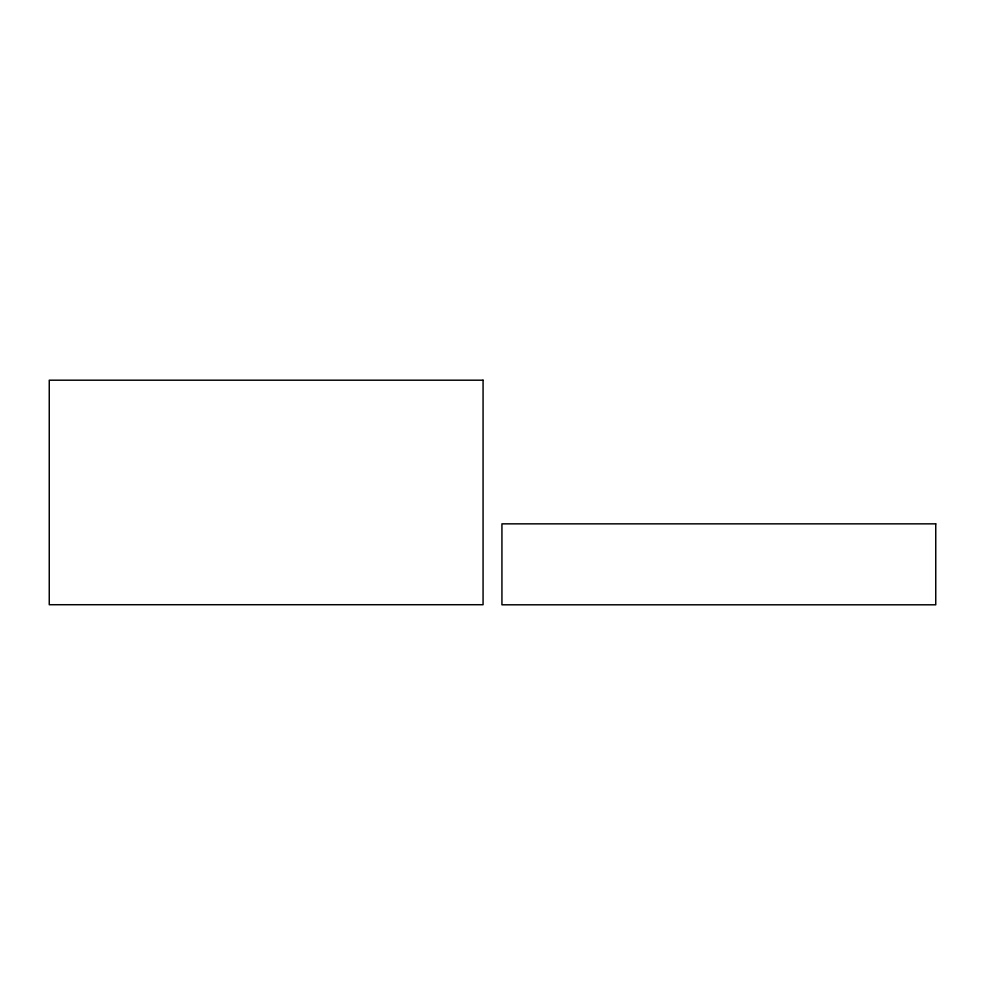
<?xml version="1.0" encoding="UTF-8"?>
<svg xmlns="http://www.w3.org/2000/svg" width="985" height="985" viewBox="0 0 985 985"><rect width="100%" height="100%" fill="white"/><g stroke="black" fill="none" stroke-linecap="round" stroke-linejoin="round"><path stroke-width="1.48" d="M483.069 380.198L49.25 380.198L49.25 604.716L483.069 604.716L483.069 380.198M935.75 523.848L501.931 523.848L501.931 604.802L935.75 604.802L935.75 523.848"/></g></svg>
